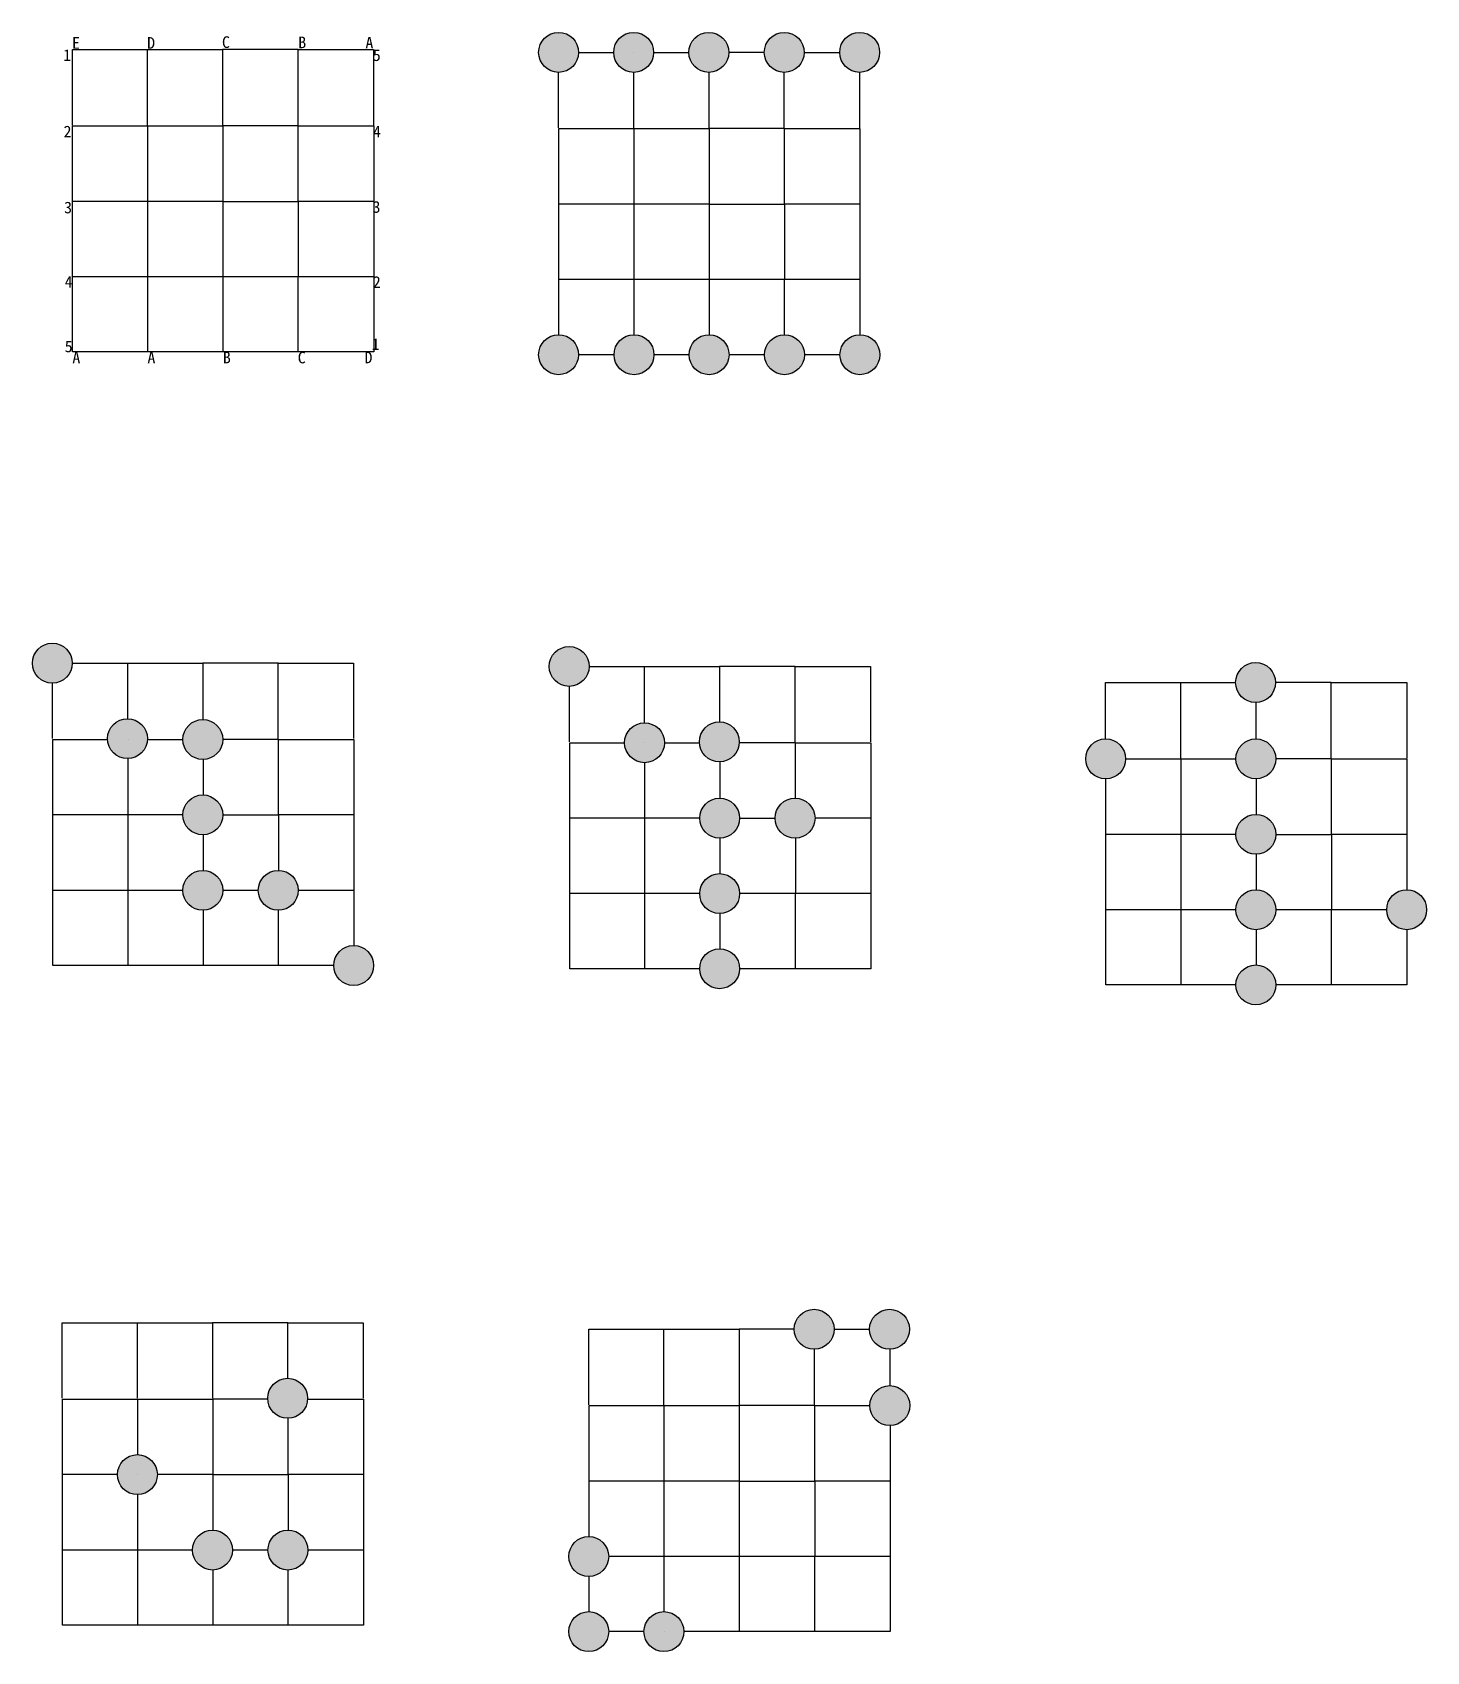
# Model space of a CAD drawing. Header units: millimetres. Extents: x 44 to 251, y 31 to 272.
import ezdxf

# ---------------------------------------------------------------- set-up
doc = ezdxf.new("R2010")
doc.units = ezdxf.units.MM
doc.layers.add('C00-00-00', color=7, linetype='Continuous')
for name, color, linetype, true_color in [('C00-00-FF', 5, 'Continuous', 0x0000ff), ('CFF-00-00', 1, 'Continuous', 0xff0000), ('CFF-00-FF', 6, 'Continuous', 0xff00ff)]:
    doc.layers.add(name, color=color, linetype=linetype, true_color=true_color)

msp = doc.modelspace()

# ---------------------------------------------------------------- hatches: boundary and pattern name
h = msp.add_hatch(color=256)
h.dxf.hatch_style = 1
h.set_gradient(color1=(255, 0, 0), color2=(255, 0, 0), tint=1)
h.paths.add_polyline_path([(118.86, 268.61, 1), (124.8, 268.61, 1)])
h.paths.add_polyline_path([(130.03, 268.61, 1), (135.97, 268.61, 1)])
h.paths.add_polyline_path([(147.15, 268.61, 1), (141.21, 268.61, 1)])
h.paths.add_polyline_path([(158.37, 268.61, 1), (152.43, 268.61, 1)])
h.paths.add_polyline_path([(169.59, 268.61, 1), (163.64, 268.61, 1)])
h.paths.add_polyline_path([(65.93, 155.22, 1), (71.88, 155.22, 1)])
h.paths.add_polyline_path([(65.93, 144, 1), (71.88, 144, 1)])
h.paths.add_polyline_path([(148.72, 166.08, 1), (142.78, 166.08, 1)])
h.paths.add_polyline_path([(148.77, 154.73, 1), (142.82, 154.73, 1)])
h.paths.add_polyline_path([(228.5, 174.9, 1), (222.55, 174.9, 1)])
h.paths.add_polyline_path([(228.54, 163.55, 1), (222.6, 163.55, 1)])
h.paths.add_polyline_path([(222.6, 152.33, 1), (228.54, 152.33, 1)])
h.paths.add_polyline_path([(162.82, 78.73, 1), (156.88, 78.73, 1)])
h.paths.add_polyline_path([(168.14, 67.38, 1), (174.08, 67.38, 1)])
h.paths.add_polyline_path([(129.3, 44.94, 1), (123.35, 44.94, 1)])
h.paths.add_polyline_path([(140.47, 33.77, 1), (134.53, 33.77, 1)])
h.paths.add_polyline_path([(62.14, 57.12, 1), (56.2, 57.12, 1)])
h.paths.add_polyline_path([(67.37, 45.9, 1), (73.31, 45.9, 1)])
h.paths.add_polyline_path([(78.59, 45.9, 1), (84.53, 45.9, 1)])
h.paths.add_polyline_path([(154.04, 154.73, 1), (159.98, 154.73, 1)])
h.paths.add_polyline_path([(206.19, 163.55, 1), (200.25, 163.55, 1)])
h.paths.add_polyline_path([(60.66, 166.56, 1), (54.71, 166.56, 1)])
h.paths.add_polyline_path([(88.37, 132.82, 1), (94.31, 132.82, 1)])
h = msp.add_hatch(color=256)
h.dxf.hatch_style = 1
h.set_gradient(color1=(0, 0, 255), color2=(0, 0, 255), tint=1, name='CYLINDER')
h.paths.add_polyline_path([(169.63, 223.65, 1), (163.69, 223.65, 1)])
h.paths.add_polyline_path([(158.41, 223.65, 1), (152.47, 223.65, 1)])
h.paths.add_polyline_path([(147.19, 223.65, 1), (141.25, 223.65, 1)])
h.paths.add_polyline_path([(130.07, 223.65, 1), (136.02, 223.65, 1)])
h.paths.add_polyline_path([(124.8, 223.65, 1), (118.86, 223.65, 1)])
h.paths.add_polyline_path([(43.54, 177.78, 1), (49.48, 177.78, 1)])
h.paths.add_polyline_path([(120.43, 177.3, 1), (126.37, 177.3, 1)])
h.paths.add_polyline_path([(131.65, 165.95, 1), (137.59, 165.95, 1)])
h.paths.add_polyline_path([(148.77, 143.52, 1), (142.82, 143.52, 1)])
h.paths.add_polyline_path([(142.82, 132.34, 1), (148.77, 132.34, 1)])
h.paths.add_polyline_path([(222.6, 129.94, 1), (228.54, 129.94, 1)])
h.paths.add_polyline_path([(228.54, 141.12, 1), (222.6, 141.12, 1)])
h.paths.add_polyline_path([(250.98, 141.12, 1), (245.03, 141.12, 1)])
h.paths.add_polyline_path([(168.1, 78.73, 1), (174.04, 78.73, 1)])
h.paths.add_polyline_path([(78.55, 68.47, 1), (84.49, 68.47, 1)])
h.paths.add_polyline_path([(123.35, 33.77, 1), (129.3, 33.77, 1)])
h = msp.add_hatch(color=256)
h.dxf.hatch_style = 1
h.set_gradient(color1=(0, 0, 255), color2=(0, 0, 255), tint=1, name='CYLINDER')
h.paths.add_polyline_path([(65.93, 166.43, 1), (71.88, 166.43, 1)])
h.paths.add_polyline_path([(77.15, 144, 1), (83.09, 144, 1)])
at = {"layer": 'C00-00-FF'}
h = msp.add_hatch(color=256, dxfattribs=at)
h.dxf.hatch_style = 2
h.paths.add_polyline_path([(108.63, 225.96), (108.33, 225.96)])
h = msp.add_hatch(color=256, dxfattribs=at)
h.dxf.hatch_style = 2
h.paths.add_polyline_path([(108.63, 225.96), (108.97, 225.96)])
h = msp.add_hatch(color=256, dxfattribs=at)
h.dxf.hatch_style = 2
h.paths.add_polyline_path([(119.85, 225.96), (119.51, 225.96)])
h = msp.add_hatch(color=256, dxfattribs=at)
h.dxf.hatch_style = 2
h.paths.add_polyline_path([(119.85, 225.96), (120.18, 225.96)])
h = msp.add_hatch(color=256, dxfattribs=at)
h.dxf.hatch_style = 2
h.paths.add_polyline_path([(131.06, 225.96), (130.73, 225.96)])
h = msp.add_hatch(color=256, dxfattribs=at)
h.dxf.hatch_style = 2
h.paths.add_polyline_path([(131.06, 225.96), (131.4, 225.96)])
h = msp.add_hatch(color=256, dxfattribs=at)
h.dxf.hatch_style = 2
h.paths.add_polyline_path([(142.24, 225.96), (141.94, 225.96)])
h = msp.add_hatch(color=256, dxfattribs=at)
h.dxf.hatch_style = 2
h.paths.add_polyline_path([(142.24, 225.96), (142.54, 225.96)])

# ---------------------------------------------------------------- linework, layer by layer
for centre in [(121.83, 268.61), (133, 268.61), (144.18, 268.61), (155.4, 268.61), (166.62, 268.61), (121.83, 223.65), (133.05, 223.65), (144.22, 223.65), (155.44, 223.65), (166.66, 223.65), (46.51, 177.78), (123.4, 177.3), (225.53, 174.9), (57.69, 166.56), (68.9, 166.43), (134.62, 165.95), (145.75, 166.08), (203.22, 163.55), (225.57, 163.55), (68.9, 155.22), (145.79, 154.73), (157.01, 154.73), (225.57, 152.33), (68.9, 144), (80.12, 144), (145.79, 143.52), (225.57, 141.12), (248.01, 141.12), (91.34, 132.82), (145.79, 132.34), (225.57, 129.94), (159.85, 78.73), (171.07, 78.73), (81.52, 68.47), (171.11, 67.38), (59.17, 57.12), (70.34, 45.9), (81.56, 45.9), (126.32, 44.94), (126.32, 33.77), (137.5, 33.77)]:
    msp.add_circle(centre, 2.97)
at = {"layer": 'C00-00-00', "lineweight": 25}
for points in [[(49.49, 269.02), (60.66, 269.02)], [(60.66, 257.8), (60.66, 269.02)], [(60.66, 269.02), (71.84, 269.02)], [(83.06, 257.8), (83.06, 269.02), (71.84, 269.02), (71.84, 257.8)], [(83.06, 269.02), (94.28, 269.02)], [(124.8, 268.61), (130.03, 268.61)], [(133, 268.61), (133, 268.61)], [(135.97, 268.61), (141.21, 268.61)], [(152.43, 268.61), (147.15, 268.61)], [(158.37, 268.61), (163.64, 268.61)], [(133, 257.39), (133, 265.64)], [(144.18, 265.64), (144.18, 257.39)], [(155.4, 257.39), (155.4, 265.64)], [(60.71, 224.06), (60.71, 235.24)], [(133.05, 226.62), (133.05, 234.83)], [(60.71, 224.06), (49.53, 224.06)], [(71.88, 224.06), (60.71, 224.06)], [(94.32, 224.06), (83.1, 224.06), (71.88, 224.06)], [(130.07, 223.65), (124.8, 223.65)], [(141.25, 223.65), (136.02, 223.65)], [(152.47, 223.65), (147.19, 223.65)], [(163.69, 223.65), (158.41, 223.65)], [(49.48, 177.78), (57.73, 177.78)], [(57.73, 169.53), (57.73, 177.78)], [(57.73, 177.78), (68.9, 177.78)], [(80.12, 166.56), (80.12, 177.78), (68.9, 177.78), (68.9, 169.4)], [(80.12, 177.78), (91.34, 177.78)], [(126.37, 177.3), (134.62, 177.3)], [(134.62, 168.92), (134.62, 177.3)], [(134.62, 177.3), (145.79, 177.3)], [(157.01, 166.08), (157.01, 177.3), (145.79, 177.3), (145.79, 169.05)], [(157.01, 177.3), (168.23, 177.3)], [(203.22, 174.9), (214.39, 174.9)], [(214.39, 163.68), (214.39, 174.9)], [(214.39, 174.9), (222.55, 174.9)], [(236.79, 163.68), (236.79, 174.9), (228.5, 174.9)], [(236.79, 174.9), (248.01, 174.9)], [(225.57, 171.93), (225.57, 166.52)], [(57.77, 132.82), (57.77, 144)], [(134.66, 132.34), (134.66, 143.52)], [(214.44, 129.94), (214.44, 141.12)], [(57.77, 132.82), (46.6, 132.82)], [(68.95, 132.82), (57.77, 132.82)], [(88.37, 132.82), (80.17, 132.82), (68.95, 132.82)], [(134.66, 132.34), (123.49, 132.34)], [(142.82, 132.34), (134.66, 132.34)], [(168.27, 132.34), (157.06, 132.34), (148.77, 132.34)], [(214.44, 129.94), (203.26, 129.94)], [(222.6, 129.94), (214.44, 129.94)], [(248.05, 129.94), (236.83, 129.94), (228.54, 129.94)], [(47.99, 79.69), (59.17, 79.69)], [(59.17, 68.47), (59.17, 79.69)], [(59.17, 79.69), (70.34, 79.69)], [(81.56, 71.44), (81.56, 79.69), (70.34, 79.69), (70.34, 68.47)], [(81.56, 79.69), (92.78, 79.69)], [(126.32, 78.73), (137.5, 78.73)], [(137.5, 67.51), (137.5, 78.73)], [(137.5, 78.73), (148.68, 78.73)], [(156.88, 78.73), (148.68, 78.73), (148.68, 67.51)], [(162.82, 78.73), (168.1, 78.73)], [(159.89, 67.51), (159.89, 75.76)], [(59.21, 34.73), (59.21, 45.9)], [(137.54, 36.74), (137.54, 44.94)], [(59.21, 34.73), (48.04, 34.73)], [(70.39, 34.73), (59.21, 34.73)], [(92.82, 34.73), (81.6, 34.73), (70.39, 34.73)], [(134.53, 33.77), (129.3, 33.77)], [(137.54, 33.77), (137.54, 33.77)], [(148.72, 33.77), (140.47, 33.77)], [(171.16, 33.77), (159.94, 33.77), (148.72, 33.77)]]:
    msp.add_lwpolyline(points, dxfattribs=at)
for points in [[(71.88, 235.24), (71.88, 235.24), (71.88, 224.06), (71.88, 224.06)], [(83.1, 224.06), (83.1, 224.06), (83.1, 235.24), (83.1, 235.24)], [(144.22, 234.83), (144.22, 234.83), (144.22, 229.93), (144.22, 226.62)], [(155.44, 226.62), (155.44, 229.93), (155.44, 234.83), (155.44, 234.83)], [(157.06, 132.34), (157.06, 132.34), (157.06, 143.52), (157.06, 143.52)], [(68.95, 141.03), (68.95, 137.72), (68.95, 132.82), (68.95, 132.82)], [(80.17, 132.82), (80.17, 132.82), (80.17, 137.72), (80.17, 141.03)], [(145.84, 140.55), (145.84, 138.93), (145.84, 136.93), (145.84, 135.31)], [(236.83, 129.94), (236.83, 129.94), (236.83, 141.12), (236.83, 141.12)], [(225.61, 138.15), (225.61, 136.53), (225.61, 134.53), (225.61, 132.91)], [(148.72, 44.94), (148.72, 44.94), (148.72, 33.77), (148.72, 33.77)], [(159.94, 33.77), (159.94, 33.77), (159.94, 44.94), (159.94, 44.94)], [(70.39, 42.93), (70.39, 39.62), (70.39, 34.73), (70.39, 34.73)], [(81.6, 34.73), (81.6, 34.73), (81.6, 39.62), (81.6, 42.93)]]:
    msp.add_open_spline(points, degree=3, dxfattribs=at)
at = {"layer": 'C00-00-FF', "lineweight": 25}
for points in [[(49.53, 257.67), (60.71, 257.67)], [(83.1, 257.67), (94.32, 257.67)], [(121.87, 257.27), (133.05, 257.27)], [(155.44, 257.27), (166.66, 257.27)], [(60.71, 246.45), (49.53, 246.45)], [(94.32, 246.45), (83.1, 246.45)], [(133.05, 246.05), (121.87, 246.05)], [(166.66, 246.05), (155.44, 246.05)], [(60.71, 235.24), (49.53, 235.24)], [(94.32, 235.24), (83.1, 235.24)], [(133.05, 234.83), (121.87, 234.83)], [(166.66, 234.83), (155.44, 234.83)], [(46.6, 166.43), (54.72, 166.43)], [(57.77, 166.43), (57.77, 166.43)], [(80.17, 166.43), (91.38, 166.43)], [(123.49, 165.95), (131.65, 165.95)], [(134.66, 165.95), (134.66, 165.95)], [(157.06, 165.95), (168.27, 165.95)], [(206.19, 163.55), (214.44, 163.55)], [(236.83, 163.55), (248.05, 163.55)], [(57.77, 155.22), (46.6, 155.22)], [(91.38, 155.22), (80.17, 155.22)], [(134.66, 154.73), (123.49, 154.73)], [(168.27, 154.73), (159.98, 154.73)], [(214.44, 152.33), (203.26, 152.33)], [(248.05, 152.33), (236.83, 152.33)], [(57.77, 144), (46.6, 144)], [(91.38, 144), (83.09, 144)], [(134.66, 143.52), (123.49, 143.52)], [(168.27, 143.52), (157.06, 143.52)], [(214.44, 141.12), (203.26, 141.12)], [(245.03, 141.12), (236.83, 141.12)], [(48.04, 68.34), (59.21, 68.34)], [(84.49, 68.34), (92.82, 68.34)], [(126.37, 67.38), (137.54, 67.38)], [(159.94, 67.38), (168.14, 67.38)], [(56.2, 57.12), (48.04, 57.12)], [(59.21, 57.12), (59.21, 57.12)], [(92.82, 57.12), (81.6, 57.12)], [(137.54, 56.16), (126.37, 56.16)], [(171.16, 56.16), (159.94, 56.16)], [(59.21, 45.9), (48.04, 45.9)], [(92.82, 45.9), (84.53, 45.9)], [(137.54, 44.94), (129.3, 44.94)], [(171.16, 44.94), (159.94, 44.94)]]:
    msp.add_lwpolyline(points, dxfattribs=at)
at = {"layer": 'CFF-00-00', "lineweight": 25}
for points in [[(49.49, 257.8), (49.49, 269.02)], [(94.28, 269.02), (94.28, 257.8)], [(121.83, 257.39), (121.83, 265.64)], [(166.62, 265.64), (166.62, 257.39)], [(49.53, 246.45), (49.53, 257.67)], [(94.32, 257.67), (94.32, 246.45)], [(121.87, 246.05), (121.87, 257.27)], [(166.66, 257.27), (166.66, 246.05)], [(49.53, 235.24), (49.53, 246.45)], [(94.32, 246.45), (94.32, 235.24)], [(121.87, 234.83), (121.87, 246.05)], [(166.66, 246.05), (166.66, 234.83)], [(49.53, 224.06), (49.53, 235.24)], [(94.32, 235.24), (94.32, 224.06)], [(121.87, 226.62), (121.87, 234.83)], [(166.66, 234.83), (166.66, 226.62)], [(91.34, 177.78), (91.34, 166.56)], [(168.23, 177.3), (168.23, 166.08)], [(46.55, 166.56), (46.55, 174.81)], [(123.44, 166.08), (123.44, 174.33)], [(203.22, 166.52), (203.22, 174.9)], [(248.01, 174.9), (248.01, 163.68)], [(46.6, 155.22), (46.6, 166.43)], [(91.38, 166.43), (91.38, 155.22)], [(123.49, 154.73), (123.49, 165.95)], [(168.27, 165.95), (168.27, 154.73)], [(248.05, 163.55), (248.05, 152.33)], [(203.26, 152.33), (203.26, 160.58)], [(46.6, 144), (46.6, 155.22)], [(91.38, 155.22), (91.38, 144)], [(123.49, 143.52), (123.49, 154.73)], [(168.27, 154.73), (168.27, 143.52)], [(203.26, 141.12), (203.26, 152.33)], [(248.05, 152.33), (248.05, 144.09)], [(46.6, 132.82), (46.6, 144)], [(91.38, 144), (91.38, 135.79)], [(123.49, 132.34), (123.49, 143.52)], [(168.27, 143.52), (168.27, 132.34)], [(203.26, 129.94), (203.26, 141.12)], [(248.05, 138.15), (248.05, 129.94)], [(47.99, 68.47), (47.99, 79.69)], [(92.78, 79.69), (92.78, 68.47)], [(126.32, 67.51), (126.32, 78.73)], [(171.11, 75.76), (171.11, 70.35)], [(48.04, 57.12), (48.04, 68.34)], [(92.82, 68.34), (92.82, 57.12)], [(126.37, 56.16), (126.37, 67.38)], [(171.16, 64.41), (171.16, 56.16)], [(48.04, 45.9), (48.04, 57.12)], [(92.82, 57.12), (92.82, 45.9)], [(126.37, 47.91), (126.37, 56.16)], [(171.16, 56.16), (171.16, 44.94)], [(48.04, 34.73), (48.04, 45.9)], [(92.82, 45.9), (92.82, 34.73)], [(171.16, 44.94), (171.16, 33.77)], [(126.37, 36.74), (126.37, 41.97)]]:
    msp.add_lwpolyline(points, dxfattribs=at)
at = {"layer": 'CFF-00-FF', "lineweight": 25}
for points in [[(60.71, 246.45), (60.71, 257.67)], [(60.71, 257.67), (71.88, 257.67)], [(83.1, 246.45), (83.1, 257.67), (71.88, 257.67), (71.88, 246.45)], [(133.05, 246.05), (133.05, 257.27)], [(133.05, 257.27), (144.22, 257.27)], [(155.44, 246.05), (155.44, 257.27), (144.22, 257.27), (144.22, 246.05)], [(71.88, 246.45), (60.71, 246.45)], [(60.71, 235.24), (60.71, 246.45)], [(71.88, 246.45), (83.1, 246.45)], [(71.88, 246.45), (71.88, 235.24)], [(83.1, 246.45), (83.1, 235.24), (71.88, 235.24)], [(144.22, 246.05), (133.05, 246.05)], [(133.05, 234.83), (133.05, 246.05)], [(144.22, 246.05), (155.44, 246.05)], [(144.22, 246.05), (144.22, 234.83)], [(155.44, 246.05), (155.44, 234.83), (144.22, 234.83)], [(71.88, 235.24), (60.71, 235.24)], [(144.22, 234.83), (133.05, 234.83)], [(60.65, 166.43), (65.93, 166.43)], [(80.17, 155.22), (80.17, 166.43), (71.88, 166.43)], [(137.59, 165.95), (142.78, 165.95)], [(157.06, 157.71), (157.06, 165.95), (148.72, 165.95)], [(57.77, 155.22), (57.77, 163.59)], [(68.95, 163.46), (68.95, 158.19)], [(134.66, 154.73), (134.66, 162.98)], [(145.84, 163.11), (145.84, 157.71)], [(214.44, 152.33), (214.44, 163.55)], [(214.44, 163.55), (222.6, 163.55)], [(236.83, 152.33), (236.83, 163.55), (228.54, 163.55)], [(225.61, 160.58), (225.61, 155.3)], [(65.93, 155.22), (57.77, 155.22)], [(57.77, 144), (57.77, 155.22)], [(71.88, 155.22), (80.17, 155.22)], [(80.17, 155.22), (80.17, 146.97)], [(142.82, 154.73), (134.66, 154.73)], [(134.66, 143.52), (134.66, 154.73)], [(148.77, 154.73), (154.04, 154.73)], [(68.95, 152.24), (68.95, 146.97)], [(145.84, 151.76), (145.84, 146.49)], [(157.06, 151.76), (157.06, 143.52), (148.77, 143.52)], [(222.6, 152.33), (214.44, 152.33)], [(214.44, 141.12), (214.44, 152.33)], [(228.54, 152.33), (236.83, 152.33)], [(236.83, 152.33), (236.83, 141.12), (228.54, 141.12)], [(225.61, 149.36), (225.61, 144.09)], [(65.93, 144), (57.77, 144)], [(77.15, 144), (71.88, 144)], [(142.82, 143.52), (134.66, 143.52)], [(222.6, 141.12), (214.44, 141.12)], [(59.21, 60.09), (59.21, 68.34)], [(59.21, 68.34), (70.39, 68.34)], [(78.55, 68.34), (70.39, 68.34), (70.39, 57.12)], [(81.6, 57.12), (81.6, 65.5)], [(137.54, 56.16), (137.54, 67.38)], [(137.54, 67.38), (148.72, 67.38)], [(159.94, 56.16), (159.94, 67.38), (148.72, 67.38), (148.72, 56.16)], [(70.39, 57.12), (62.14, 57.12)], [(70.39, 57.12), (81.6, 57.12)], [(70.39, 57.12), (70.39, 48.87)], [(81.6, 57.12), (81.6, 48.87)], [(148.72, 56.16), (137.54, 56.16)], [(137.54, 44.94), (137.54, 56.16)], [(148.72, 56.16), (159.94, 56.16)], [(148.72, 56.16), (148.72, 44.94)], [(159.94, 56.16), (159.94, 44.94), (148.72, 44.94)], [(59.21, 45.9), (59.21, 54.15)], [(67.37, 45.9), (59.21, 45.9)], [(78.59, 45.9), (73.31, 45.9)], [(148.72, 44.94), (137.54, 44.94)]]:
    msp.add_lwpolyline(points, dxfattribs=at)

# ---------------------------------------------------------------- texts
at = {"layer": 'C00-00-FF', "char_height": 1.7322, "attachment_point": 1}
for s, insert in [('{\\fSimSun|b0|i0|c134|p2;5}', (94.19, 269.06)), ('{\\fSimSun|b0|i0|c0;4}', (94.23, 257.71)), ('{\\fSimSun|b0|i0|c0;3}', (94.15, 246.49)), ('{\\fSimSun|b0|i0|c0;2}', (94.19, 235.32)), ('{\\fSimSun|b0|i0|c0;A}', (49.49, 224.1)), ('{\\fSimSun|b0|i0|c0;A}', (60.66, 224.1)), ('{\\fSimSun|b0|i0|c0;B}', (71.88, 224.1)), ('{\\fSimSun|b0|i0|c0;C}', (83.02, 224.1)), ('{\\fSimSun|b0|i0|c0;D}', (92.96, 224.1)), ('{\\fSimSun|b0|i0|c0;1}', (94.02, 226.09))]:
    msp.add_mtext(s, dxfattribs=dict(at, insert=insert))
at = {"layer": 'CFF-00-00', "char_height": 1.7322, "attachment_point": 1}
for s, insert in [('{\\fSimSun|b0|i0|c134|p2;E}', (49.44, 270.88)), ('{\\fSimSun|b0|i0|c0;D}', (60.62, 270.88)), ('{\\fSimSun|b0|i0|c0;C}', (71.75, 271)), ('{\\fSimSun|b0|i0|c0;B}', (83.1, 270.96)), ('{\\fSimSun|b0|i0|c0;A}', (93.09, 270.92)), ('{\\fSimSun|b0|i0|c0;1}', (48.13, 269.06)), ('{\\fSimSun|b0|i0|c134|p2;2}', (48.18, 257.71)), ('{\\fSimSun|b0|i0|c134|p2;3}', (48.26, 246.41)), ('{\\fSimSun|b0|i0|c134|p2;4}', (48.35, 235.36)), ('{\\fSimSun|b0|i0|c134|p2;5}', (48.35, 225.75))]:
    msp.add_mtext(s, dxfattribs=dict(at, insert=insert))

doc.saveas('drawing.dxf')
